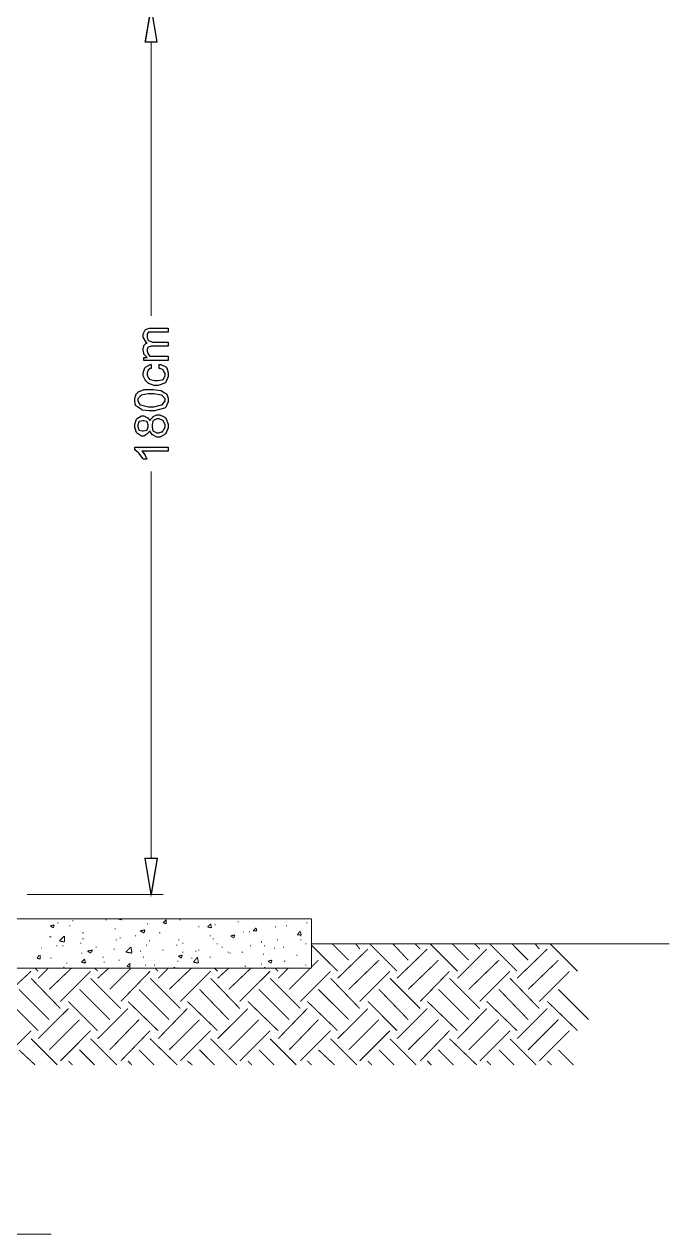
# Model space of a CAD drawing. Header units: metres. Extents: x 3290 to 4536, y 1562 to 1983.
# Drawn here: x 4067.16 to 4081.86, y 1673.26 to 1700.83 of the extents above; entities that cross this region are included whole.
import ezdxf

# ---------------------------------------------------------------- set-up
doc = ezdxf.new("R2010")
doc.units = ezdxf.units.M
for name, color, linetype in [('C00-00-00-BLACK', 7, 'Continuous'), ('C00-7E-FF', 150, 'Continuous'), ('C95-49-00', 34, 'Continuous'), ('CFF-7E-00', 30, 'Continuous')]:
    doc.layers.add(name, color=color, linetype=linetype)

msp = doc.modelspace()

# ---------------------------------------------------------------- linework, layer by layer
at = {"layer": 'C00-00-00-BLACK', "const_width": 0.0229}
for points in [[(4073.7, 1680.458), (4066.947, 1680.458)], [(4069.014, 1680.435), (4069.038, 1680.435)], [(4069.29, 1680.458), (4069.312, 1680.458)], [(4069.29, 1680.458), (4069.381, 1680.435)], [(4069.381, 1680.435), (4069.381, 1680.458)], [(4070.324, 1680.366), (4070.393, 1680.435)], [(4070.393, 1680.343), (4070.393, 1680.435)], [(4070.691, 1680.435), (4070.714, 1680.435)], [(4073.7, 1679.333), (4073.7, 1680.458)], [(4067.751, 1680.297), (4067.842, 1680.32)], [(4067.751, 1680.297), (4067.82, 1680.251)], [(4067.82, 1680.251), (4067.842, 1680.32)], [(4067.912, 1680.366), (4067.936, 1680.366)], [(4068.188, 1680.297), (4068.211, 1680.297)], [(4068.256, 1680.412), (4068.279, 1680.412)], [(4069.221, 1680.229), (4069.243, 1680.229)], [(4069.795, 1680.183), (4069.91, 1680.206)], [(4069.795, 1680.183), (4069.887, 1680.137)], [(4069.887, 1680.137), (4069.91, 1680.206)], [(4069.956, 1680.343), (4069.979, 1680.343)], [(4070.324, 1680.366), (4070.393, 1680.343)], [(4071.128, 1680.274), (4071.151, 1680.274)], [(4071.334, 1680.274), (4071.404, 1680.343)], [(4071.334, 1680.274), (4071.426, 1680.251)], [(4071.426, 1680.251), (4071.404, 1680.343)], [(4071.495, 1680.32), (4071.517, 1680.32)], [(4072.024, 1680.389), (4072.047, 1680.389)], [(4072.139, 1680.159), (4072.161, 1680.159)], [(4072.276, 1680.159), (4072.299, 1680.159)], [(4072.368, 1680.183), (4072.437, 1680.251)], [(4072.368, 1680.183), (4072.459, 1680.183)], [(4072.459, 1680.183), (4072.437, 1680.251)], [(4072.874, 1680.274), (4072.896, 1680.274)], [(4073.125, 1680.297), (4073.148, 1680.297)], [(4073.379, 1680.091), (4073.448, 1680.183)], [(4073.471, 1680.091), (4073.448, 1680.159)], [(4073.586, 1680.366), (4073.608, 1680.366)], [(4067.728, 1680.045), (4067.751, 1680.045)], [(4067.751, 1680.045), (4067.774, 1680.045)], [(4067.959, 1679.954), (4068.074, 1680.068)], [(4067.959, 1679.954), (4068.074, 1679.93)], [(4068.074, 1679.93), (4068.074, 1680.068)], [(4068.44, 1679.907), (4068.463, 1679.907)], [(4068.486, 1680.137), (4068.509, 1680.137)], [(4068.486, 1679.999), (4068.509, 1679.999)], [(4069.243, 1679.977), (4069.267, 1679.977)], [(4069.335, 1680.022), (4069.359, 1680.022)], [(4069.681, 1680.068), (4069.703, 1680.068)], [(4070.002, 1679.954), (4070.025, 1679.954)], [(4070.232, 1680.137), (4070.256, 1680.137)], [(4070.668, 1679.977), (4070.691, 1679.977)], [(4070.76, 1679.907), (4070.783, 1679.907)], [(4071.38, 1680.068), (4071.404, 1680.068)], [(4071.449, 1679.999), (4071.472, 1679.999)], [(4071.541, 1679.885), (4071.564, 1679.885)], [(4071.863, 1680.068), (4071.955, 1680.091)], [(4071.863, 1680.068), (4071.932, 1680.022)], [(4071.932, 1680.022), (4071.955, 1680.091)], [(4072.552, 1679.93), (4072.575, 1679.93)], [(4072.919, 1679.977), (4072.942, 1679.977)], [(4073.379, 1680.091), (4073.471, 1680.091)], [(4073.448, 1680.068), (4073.471, 1680.068)], [(4073.448, 1679.977), (4073.471, 1679.977)], [(4073.562, 1679.885), (4073.586, 1679.885)], [(4081.853, 1679.885), (4073.7, 1679.885)], [(4067.452, 1679.563), (4067.499, 1679.631)], [(4067.521, 1679.539), (4067.521, 1679.631)], [(4067.545, 1679.793), (4067.567, 1679.793)], [(4067.89, 1679.839), (4067.912, 1679.839)], [(4068.027, 1679.839), (4068.05, 1679.839)], [(4068.463, 1679.678), (4068.486, 1679.678)], [(4068.601, 1679.724), (4068.717, 1679.747)], [(4068.601, 1679.724), (4068.67, 1679.678)], [(4068.67, 1679.678), (4068.717, 1679.747)], [(4068.785, 1679.816), (4068.808, 1679.816)], [(4069.198, 1679.77), (4069.221, 1679.77)], [(4069.474, 1679.701), (4069.589, 1679.816)], [(4069.474, 1679.701), (4069.612, 1679.678)], [(4069.543, 1679.793), (4069.566, 1679.793)], [(4069.612, 1679.678), (4069.589, 1679.816)], [(4069.795, 1679.724), (4069.819, 1679.724)], [(4069.933, 1679.861), (4069.956, 1679.861)], [(4070.301, 1679.747), (4070.324, 1679.747)], [(4070.622, 1679.861), (4070.645, 1679.861)], [(4070.668, 1679.608), (4070.76, 1679.631)], [(4070.668, 1679.608), (4070.737, 1679.563)], [(4070.737, 1679.563), (4070.76, 1679.631)], [(4070.76, 1679.701), (4070.783, 1679.701)], [(4071.059, 1679.724), (4071.083, 1679.724)], [(4071.128, 1679.747), (4071.151, 1679.747)], [(4071.656, 1679.816), (4071.678, 1679.816)], [(4071.795, 1679.701), (4071.817, 1679.701)], [(4071.84, 1679.678), (4071.863, 1679.678)], [(4072.115, 1679.701), (4072.139, 1679.701)], [(4072.299, 1679.839), (4072.322, 1679.839)], [(4072.598, 1679.656), (4072.621, 1679.656)], [(4072.621, 1679.839), (4072.644, 1679.839)], [(4072.85, 1679.793), (4072.874, 1679.793)], [(4073.057, 1679.816), (4073.08, 1679.816)], [(4073.357, 1679.631), (4073.379, 1679.631)], [(4073.7, 1679.333), (4066.947, 1679.333)], [(4067.452, 1679.563), (4067.521, 1679.539)], [(4067.751, 1679.563), (4067.774, 1679.563)], [(4068.05, 1679.356), (4068.074, 1679.356)], [(4068.119, 1679.448), (4068.142, 1679.448)], [(4068.463, 1679.47), (4068.532, 1679.539)], [(4068.463, 1679.47), (4068.555, 1679.448)], [(4068.555, 1679.448), (4068.532, 1679.539)], [(4068.946, 1679.585), (4068.969, 1679.585)], [(4068.969, 1679.47), (4068.992, 1679.47)], [(4069.312, 1679.516), (4069.335, 1679.516)], [(4069.497, 1679.379), (4069.566, 1679.448)], [(4069.497, 1679.379), (4069.566, 1679.356)], [(4069.566, 1679.356), (4069.566, 1679.448)], [(4069.865, 1679.585), (4069.887, 1679.585)], [(4069.91, 1679.402), (4069.933, 1679.402)], [(4070.116, 1679.402), (4070.139, 1679.402)], [(4070.553, 1679.333), (4070.577, 1679.356)], [(4070.599, 1679.333), (4070.577, 1679.356)], [(4070.645, 1679.494), (4070.668, 1679.494)], [(4070.966, 1679.563), (4070.989, 1679.563)], [(4071.013, 1679.47), (4071.105, 1679.585)], [(4071.013, 1679.47), (4071.128, 1679.448)], [(4071.128, 1679.448), (4071.105, 1679.585)], [(4071.38, 1679.585), (4071.404, 1679.585)], [(4072.184, 1679.379), (4072.207, 1679.379)], [(4072.552, 1679.424), (4072.575, 1679.424)], [(4072.621, 1679.333), (4072.644, 1679.356)], [(4072.644, 1679.333), (4072.644, 1679.356)], [(4072.713, 1679.494), (4072.804, 1679.516)], [(4072.713, 1679.494), (4072.782, 1679.448)], [(4072.782, 1679.448), (4072.804, 1679.516)], [(4073.08, 1679.494), (4073.103, 1679.494)], [(4073.171, 1679.333), (4073.195, 1679.333)], [(4073.562, 1679.402), (4073.586, 1679.402)], [(4067.774, 1673.273), (4065.937, 1673.273)]]:
    msp.add_lwpolyline(points, dxfattribs=at)
at = {"layer": 'C00-7E-FF', "const_width": 0.0229}
for points in [[(4069.91, 1700.43), (4070.186, 1700.43), (4070.047, 1701.233), (4069.91, 1700.43)], [(4069.91, 1681.837), (4070.186, 1681.837), (4070.047, 1681.01), (4069.91, 1681.837)]]:
    msp.add_lwpolyline(points, close=True, dxfattribs=at)
at = {"layer": 'C00-7E-FF'}
for points in [[(4069.91, 1700.43), (4070.186, 1700.43), (4070.047, 1701.233), (4069.91, 1700.43)], [(4069.91, 1681.837), (4070.186, 1681.837), (4070.047, 1681.01), (4069.91, 1681.837)]]:
    msp.add_lwpolyline(points, close=True, dxfattribs=at)
at = {"layer": 'C00-7E-FF', "const_width": 0.0229}
for points in [[(4070.047, 1700.43), (4070.047, 1694.187)], [(4070.047, 1681.837), (4070.047, 1690.652)], [(4067.223, 1681.01), (4070.324, 1681.01)]]:
    msp.add_lwpolyline(points, dxfattribs=at)
at = {"layer": 'C95-49-00', "const_width": 0.0229}
for points in [[(4074.55, 1679.516), (4074.183, 1679.885)], [(4074.802, 1679.77), (4074.711, 1679.885)], [(4075.651, 1679.264), (4075.033, 1679.885)], [(4075.905, 1679.516), (4075.56, 1679.885)], [(4076.18, 1679.77), (4076.066, 1679.885)], [(4077.03, 1679.264), (4076.409, 1679.885)], [(4077.284, 1679.516), (4076.916, 1679.885)], [(4077.536, 1679.77), (4077.422, 1679.885)], [(4078.386, 1679.264), (4077.765, 1679.885)], [(4078.638, 1679.516), (4078.271, 1679.885)], [(4078.892, 1679.77), (4078.8, 1679.885)], [(4079.764, 1679.264), (4079.143, 1679.885)], [(4074.298, 1679.264), (4073.7, 1679.861)], [(4074.298, 1679.103), (4074.987, 1679.77)], [(4075.651, 1679.103), (4076.341, 1679.77)], [(4077.03, 1679.103), (4077.696, 1679.77)], [(4078.386, 1679.103), (4079.075, 1679.77)], [(4067.476, 1679.264), (4067.407, 1679.333)], [(4067.476, 1679.103), (4067.705, 1679.333)], [(4067.728, 1678.851), (4068.234, 1679.333)], [(4068.831, 1679.264), (4068.763, 1679.333)], [(4068.831, 1679.103), (4069.083, 1679.333)], [(4069.106, 1678.851), (4069.589, 1679.333)], [(4070.208, 1679.264), (4070.139, 1679.333)], [(4070.208, 1679.103), (4070.439, 1679.333)], [(4070.461, 1678.851), (4070.966, 1679.333)], [(4071.564, 1679.264), (4071.495, 1679.333)], [(4071.564, 1679.103), (4071.817, 1679.333)], [(4071.817, 1678.851), (4072.322, 1679.333)], [(4072.942, 1679.264), (4072.874, 1679.333)], [(4072.942, 1679.103), (4073.171, 1679.333)], [(4073.195, 1678.851), (4073.677, 1679.333)], [(4073.7, 1679.356), (4073.86, 1679.516)], [(4074.55, 1678.851), (4075.239, 1679.516)], [(4075.905, 1678.851), (4076.595, 1679.516)], [(4077.284, 1678.851), (4077.972, 1679.516)], [(4078.638, 1678.851), (4079.327, 1679.516)], [(4066.947, 1678.921), (4067.315, 1679.264)], [(4067.982, 1678.414), (4067.315, 1679.103)], [(4067.982, 1678.576), (4068.67, 1679.264)], [(4069.359, 1678.414), (4068.67, 1679.103)], [(4069.359, 1678.576), (4070.025, 1679.264)], [(4070.714, 1678.414), (4070.025, 1679.103)], [(4070.714, 1678.576), (4071.404, 1679.264)], [(4072.069, 1678.414), (4071.404, 1679.103)], [(4072.069, 1678.576), (4072.759, 1679.264)], [(4073.448, 1678.414), (4072.759, 1679.103)], [(4073.448, 1678.576), (4074.137, 1679.264)], [(4074.802, 1678.414), (4074.137, 1679.103)], [(4074.802, 1678.576), (4075.491, 1679.264)], [(4076.18, 1678.414), (4075.491, 1679.103)], [(4076.18, 1678.576), (4076.847, 1679.264)], [(4077.536, 1678.414), (4076.847, 1679.103)], [(4077.536, 1678.576), (4078.225, 1679.264)], [(4078.892, 1678.414), (4078.225, 1679.103)], [(4078.892, 1678.576), (4079.581, 1679.264)], [(4067.728, 1678.162), (4067.038, 1678.851)], [(4069.106, 1678.162), (4068.417, 1678.851)], [(4070.461, 1678.162), (4069.773, 1678.851)], [(4071.817, 1678.162), (4071.151, 1678.851)], [(4073.195, 1678.162), (4072.505, 1678.851)], [(4074.55, 1678.162), (4073.86, 1678.851)], [(4075.905, 1678.162), (4075.239, 1678.851)], [(4077.284, 1678.162), (4076.595, 1678.851)], [(4078.638, 1678.162), (4077.972, 1678.851)], [(4080.016, 1678.162), (4079.327, 1678.851)], [(4068.831, 1677.91), (4068.165, 1678.576)], [(4070.208, 1677.91), (4069.521, 1678.576)], [(4071.564, 1677.91), (4070.875, 1678.576)], [(4072.942, 1677.91), (4072.253, 1678.576)], [(4074.298, 1677.91), (4073.608, 1678.576)], [(4075.651, 1677.91), (4074.987, 1678.576)], [(4077.03, 1677.91), (4076.341, 1678.576)], [(4078.386, 1677.91), (4077.696, 1678.576)], [(4079.764, 1677.91), (4079.075, 1678.576)], [(4067.476, 1677.91), (4066.947, 1678.438)], [(4067.476, 1677.727), (4068.165, 1678.414)], [(4068.831, 1677.727), (4069.521, 1678.414)], [(4070.208, 1677.727), (4070.875, 1678.414)], [(4071.564, 1677.727), (4072.253, 1678.414)], [(4072.942, 1677.727), (4073.608, 1678.414)], [(4074.298, 1677.727), (4074.987, 1678.414)], [(4075.651, 1677.727), (4076.341, 1678.414)], [(4077.03, 1677.727), (4077.696, 1678.414)], [(4078.386, 1677.727), (4079.075, 1678.414)], [(4067.728, 1677.474), (4068.417, 1678.162)], [(4069.106, 1677.474), (4069.773, 1678.162)], [(4070.461, 1677.474), (4071.151, 1678.162)], [(4071.817, 1677.474), (4072.505, 1678.162)], [(4073.195, 1677.474), (4073.86, 1678.162)], [(4074.55, 1677.474), (4075.239, 1678.162)], [(4075.905, 1677.474), (4076.595, 1678.162)], [(4077.284, 1677.474), (4077.972, 1678.162)], [(4078.638, 1677.474), (4079.327, 1678.162)], [(4066.947, 1677.543), (4067.315, 1677.91)], [(4067.912, 1677.129), (4067.315, 1677.727)], [(4067.982, 1677.221), (4068.67, 1677.91)], [(4069.267, 1677.129), (4068.67, 1677.727)], [(4069.359, 1677.221), (4070.025, 1677.91)], [(4070.645, 1677.129), (4070.025, 1677.727)], [(4070.714, 1677.221), (4071.404, 1677.91)], [(4072.001, 1677.129), (4071.404, 1677.727)], [(4072.069, 1677.221), (4072.759, 1677.91)], [(4073.357, 1677.129), (4072.759, 1677.727)], [(4073.448, 1677.221), (4074.137, 1677.91)], [(4074.733, 1677.129), (4074.137, 1677.727)], [(4074.802, 1677.221), (4075.491, 1677.91)], [(4076.089, 1677.129), (4075.491, 1677.727)], [(4076.18, 1677.221), (4076.847, 1677.91)], [(4077.467, 1677.129), (4076.847, 1677.727)], [(4077.536, 1677.221), (4078.225, 1677.91)], [(4078.823, 1677.129), (4078.225, 1677.727)], [(4078.892, 1677.221), (4079.581, 1677.91)], [(4067.407, 1677.129), (4067.038, 1677.474)], [(4068.763, 1677.129), (4068.417, 1677.474)], [(4070.116, 1677.129), (4069.773, 1677.474)], [(4071.495, 1677.129), (4071.151, 1677.474)], [(4072.85, 1677.129), (4072.505, 1677.474)], [(4074.229, 1677.129), (4073.86, 1677.474)], [(4075.583, 1677.129), (4075.239, 1677.474)], [(4076.939, 1677.129), (4076.595, 1677.474)], [(4078.317, 1677.129), (4077.972, 1677.474)], [(4079.672, 1677.129), (4079.327, 1677.474)], [(4068.256, 1677.129), (4068.165, 1677.221)], [(4069.612, 1677.129), (4069.521, 1677.221)], [(4070.989, 1677.129), (4070.875, 1677.221)], [(4072.344, 1677.129), (4072.253, 1677.221)], [(4073.7, 1677.129), (4073.608, 1677.221)], [(4075.078, 1677.129), (4074.987, 1677.221)], [(4076.433, 1677.129), (4076.341, 1677.221)], [(4077.788, 1677.129), (4077.696, 1677.221)], [(4079.167, 1677.129), (4079.075, 1677.221)]]:
    msp.add_lwpolyline(points, dxfattribs=at)
at = {"layer": 'CFF-7E-00'}
for points in [[(4070.439, 1693.176), (4069.887, 1693.176), (4069.887, 1693.245), (4069.956, 1693.245), (4069.95, 1693.251), (4069.892, 1693.309), (4069.887, 1693.314), (4069.887, 1693.343), (4069.865, 1693.408), (4069.865, 1693.429), (4069.865, 1693.452), (4069.887, 1693.503), (4069.887, 1693.52), (4069.892, 1693.526), (4069.939, 1693.566), (4069.956, 1693.566), (4069.944, 1693.578), (4069.865, 1693.707), (4069.865, 1693.749), (4069.865, 1693.779), (4069.904, 1693.859), (4069.91, 1693.864), (4069.921, 1693.876), (4070.015, 1693.91), (4070.047, 1693.91), (4070.439, 1693.91), (4070.439, 1693.818), (4070.094, 1693.818), (4070.071, 1693.818), (4070.019, 1693.818), (4070.002, 1693.818), (4069.99, 1693.818), (4069.961, 1693.778), (4069.956, 1693.772), (4069.956, 1693.772), (4069.956, 1693.739), (4069.956, 1693.727), (4069.956, 1693.704), (4069.973, 1693.641), (4069.979, 1693.635), (4069.99, 1693.63), (4070.084, 1693.589), (4070.116, 1693.589), (4070.439, 1693.589), (4070.439, 1693.498), (4070.071, 1693.498), (4070.047, 1693.498), (4069.984, 1693.48), (4069.979, 1693.474), (4069.973, 1693.469), (4069.956, 1693.422), (4069.956, 1693.406), (4069.956, 1693.388), (4069.973, 1693.343), (4069.979, 1693.337), (4069.979, 1693.319), (4070.019, 1693.274), (4070.025, 1693.269), (4070.054, 1693.269), (4070.118, 1693.269), (4070.139, 1693.269), (4070.439, 1693.269), (4070.439, 1693.176)], [(4070.232, 1692.993), (4070.232, 1693.085), (4070.272, 1693.085), (4070.381, 1693.028), (4070.393, 1693.016), (4070.404, 1693.005), (4070.439, 1692.893), (4070.439, 1692.856), (4070.439, 1692.809), (4070.381, 1692.683), (4070.37, 1692.671), (4070.358, 1692.659), (4070.211, 1692.602), (4070.162, 1692.602), (4070.122, 1692.602), (4070.013, 1692.642), (4070.002, 1692.647), (4069.99, 1692.653), (4069.916, 1692.728), (4069.91, 1692.739), (4069.904, 1692.745), (4069.865, 1692.828), (4069.865, 1692.856), (4069.865, 1692.896), (4069.904, 1693.005), (4069.91, 1693.016), (4069.921, 1693.022), (4070.03, 1693.08), (4070.047, 1693.085), (4070.047, 1692.993), (4070.03, 1692.993), (4069.984, 1692.953), (4069.979, 1692.946), (4069.973, 1692.941), (4069.956, 1692.894), (4069.956, 1692.878), (4069.956, 1692.849), (4069.99, 1692.768), (4070.002, 1692.762), (4070.007, 1692.751), (4070.123, 1692.716), (4070.162, 1692.716), (4070.203, 1692.716), (4070.312, 1692.734), (4070.324, 1692.739), (4070.33, 1692.751), (4070.37, 1692.829), (4070.37, 1692.856), (4070.37, 1692.879), (4070.33, 1692.941), (4070.324, 1692.946), (4070.324, 1692.959), (4070.255, 1692.993), (4070.232, 1692.993)], [(4070.047, 1692.029), (4069.996, 1692.029), (4069.853, 1692.046), (4069.841, 1692.051), (4069.829, 1692.057), (4069.715, 1692.132), (4069.703, 1692.143), (4069.697, 1692.149), (4069.681, 1692.248), (4069.681, 1692.281), (4069.681, 1692.304), (4069.697, 1692.367), (4069.703, 1692.373), (4069.703, 1692.396), (4069.761, 1692.458), (4069.773, 1692.464), (4069.778, 1692.47), (4069.875, 1692.505), (4069.887, 1692.51), (4069.927, 1692.51), (4070.017, 1692.51), (4070.047, 1692.51), (4070.105, 1692.51), (4070.26, 1692.493), (4070.278, 1692.487), (4070.289, 1692.482), (4070.387, 1692.424), (4070.393, 1692.418), (4070.404, 1692.407), (4070.439, 1692.313), (4070.439, 1692.281), (4070.439, 1692.235), (4070.381, 1692.109), (4070.37, 1692.097), (4070.353, 1692.086), (4070.123, 1692.029), (4070.047, 1692.029)], [(4070.047, 1692.12), (4070.111, 1692.12), (4070.289, 1692.161), (4070.301, 1692.166), (4070.312, 1692.172), (4070.37, 1692.254), (4070.37, 1692.281), (4070.37, 1692.304), (4070.312, 1692.367), (4070.301, 1692.373), (4070.289, 1692.385), (4070.108, 1692.418), (4070.047, 1692.418), (4069.99, 1692.418), (4069.823, 1692.385), (4069.819, 1692.373), (4069.807, 1692.367), (4069.75, 1692.302), (4069.75, 1692.281), (4069.75, 1692.253), (4069.789, 1692.172), (4069.795, 1692.166), (4069.807, 1692.161), (4069.987, 1692.12), (4070.047, 1692.12)], [(4070.025, 1691.568), (4070.019, 1691.563), (4069.961, 1691.505), (4069.956, 1691.5), (4069.95, 1691.494), (4069.886, 1691.454), (4069.865, 1691.454), (4069.829, 1691.454), (4069.738, 1691.512), (4069.727, 1691.523), (4069.715, 1691.534), (4069.681, 1691.647), (4069.681, 1691.683), (4069.681, 1691.724), (4069.715, 1691.834), (4069.727, 1691.845), (4069.738, 1691.857), (4069.833, 1691.914), (4069.865, 1691.914), (4069.887, 1691.914), (4069.95, 1691.874), (4069.956, 1691.868), (4069.973, 1691.868), (4070.019, 1691.806), (4070.025, 1691.799), (4070.025, 1691.823), (4070.088, 1691.885), (4070.094, 1691.891), (4070.099, 1691.897), (4070.18, 1691.937), (4070.208, 1691.937), (4070.248, 1691.937), (4070.358, 1691.88), (4070.37, 1691.868), (4070.381, 1691.857), (4070.439, 1691.727), (4070.439, 1691.683), (4070.439, 1691.638), (4070.381, 1691.512), (4070.37, 1691.5), (4070.358, 1691.488), (4070.245, 1691.431), (4070.208, 1691.431), (4070.179, 1691.431), (4070.099, 1691.472), (4070.094, 1691.477), (4070.082, 1691.483), (4070.025, 1691.547), (4070.025, 1691.568)], [(4069.865, 1691.568), (4069.865, 1691.568), (4069.95, 1691.586), (4069.956, 1691.591), (4069.961, 1691.597), (4069.979, 1691.662), (4069.979, 1691.683), (4069.979, 1691.707), (4069.961, 1691.771), (4069.956, 1691.777), (4069.95, 1691.782), (4069.886, 1691.799), (4069.865, 1691.799), (4069.865, 1691.799), (4069.778, 1691.782), (4069.773, 1691.777), (4069.767, 1691.771), (4069.75, 1691.706), (4069.75, 1691.683), (4069.75, 1691.661), (4069.767, 1691.597), (4069.773, 1691.591), (4069.778, 1691.586), (4069.843, 1691.568), (4069.865, 1691.568)], [(4070.208, 1691.523), (4070.231, 1691.523), (4070.283, 1691.546), (4070.301, 1691.546), (4070.307, 1691.552), (4070.341, 1691.609), (4070.348, 1691.615), (4070.353, 1691.621), (4070.37, 1691.668), (4070.37, 1691.683), (4070.37, 1691.712), (4070.33, 1691.794), (4070.324, 1691.799), (4070.318, 1691.806), (4070.236, 1691.845), (4070.208, 1691.845), (4070.179, 1691.845), (4070.105, 1691.806), (4070.094, 1691.799), (4070.088, 1691.794), (4070.071, 1691.712), (4070.071, 1691.683), (4070.071, 1691.655), (4070.088, 1691.574), (4070.094, 1691.568), (4070.105, 1691.563), (4070.182, 1691.523), (4070.208, 1691.523)], [(4070.439, 1691.202), (4070.439, 1691.11), (4069.841, 1691.11), (4069.847, 1691.105), (4069.904, 1691.024), (4069.91, 1691.018), (4069.916, 1691.007), (4069.95, 1690.932), (4069.956, 1690.926), (4069.865, 1690.926), (4069.859, 1690.938), (4069.778, 1691.053), (4069.773, 1691.064), (4069.761, 1691.07), (4069.686, 1691.128), (4069.681, 1691.133), (4069.681, 1691.202), (4070.439, 1691.202)]]:
    msp.add_lwpolyline(points, close=True, dxfattribs=at)

doc.saveas('drawing.dxf')
